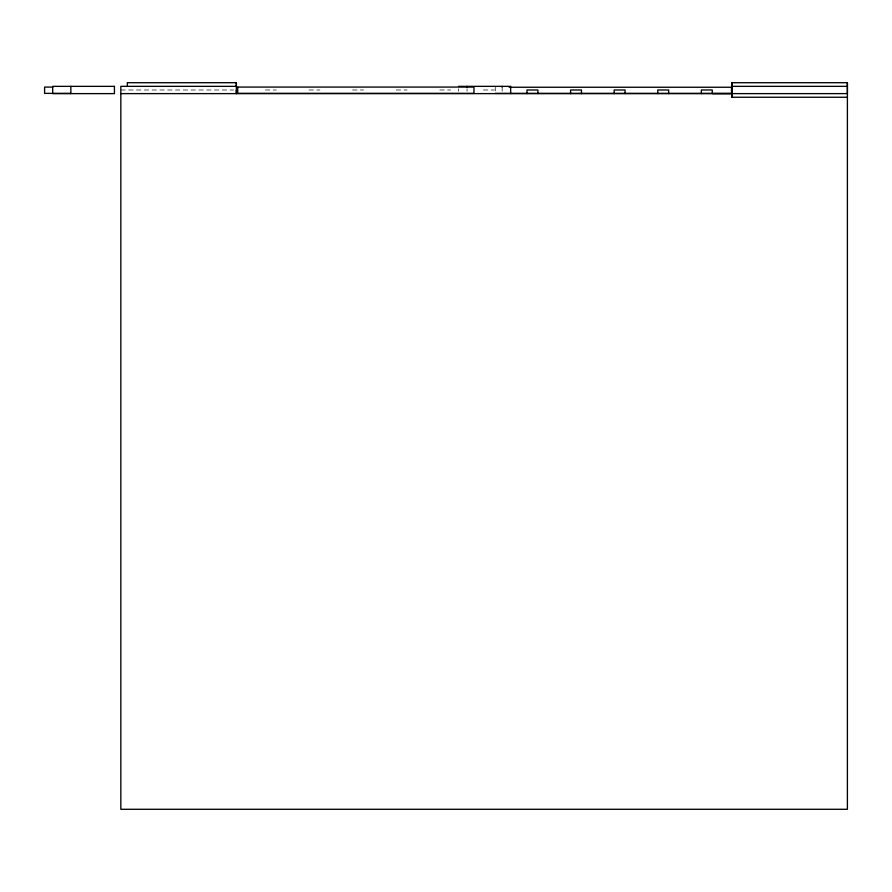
<?xml version="1.0" encoding="UTF-8"?>
<svg xmlns="http://www.w3.org/2000/svg" width="892" height="892" viewBox="0 0 892 892"><rect width="100%" height="100%" fill="white"/><g stroke="black" fill="none" stroke-linecap="round" stroke-linejoin="round"><path stroke-width="0.67" stroke-dasharray="4.46 3.34" d="M120.833 89.992L233.57 89.992M265.415 89.981L276.319 89.992M309.011 89.981L319.916 89.992M352.608 89.981L363.501 89.992M396.204 89.981L407.098 89.992M439.789 89.981L450.694 89.992M483.386 89.981L494.291 89.992M502.174 87.561L502.174 91.196M495.261 87.249L495.261 90.928M467.062 88.765L467.062 91.185M458.577 88.776L458.577 91.196"/><path stroke-width="1.34" d="M127.366 82.722L236.358 82.711L236.358 93.615L236.358 89.992M502.174 87.249L502.174 86.357M701.357 93.615L701.357 89.981L712.262 89.992L712.262 93.615L731.875 93.615M731.875 97.25L731.875 82.711L731.875 97.25L847.4 97.25M847.389 82.722L847.4 93.615L120.833 93.615M731.875 82.722L847.4 82.711L847.4 809.289L120.833 809.289L120.833 86.346L236.358 86.346M458.577 86.357L510.659 86.346L510.659 93.604M731.875 86.357L847.4 86.346M52.884 87.081L44.6 87.081L44.6 93.381L70.847 93.381M509.12 87.249L731.507 87.249L731.507 93.381L495.261 93.381M668.666 93.615L668.666 89.981L657.761 89.981L657.761 93.615M625.069 93.615L625.069 89.981L614.175 89.981L614.175 93.615M581.472 93.615L581.472 89.981L570.579 89.981L570.579 93.615M537.887 93.615L537.887 89.981L526.982 89.981L526.982 93.615M467.062 86.346L467.062 87.07M236.358 82.711L236.358 86.357M127.366 82.711L127.366 86.357M70.847 86.357L70.847 93.615M237.729 87.07L237.729 93.37L473.975 93.37L473.975 87.07L237.729 87.07M114.444 86.357L52.684 86.357L52.684 93.615L114.444 93.615L114.444 86.357"/></g></svg>
